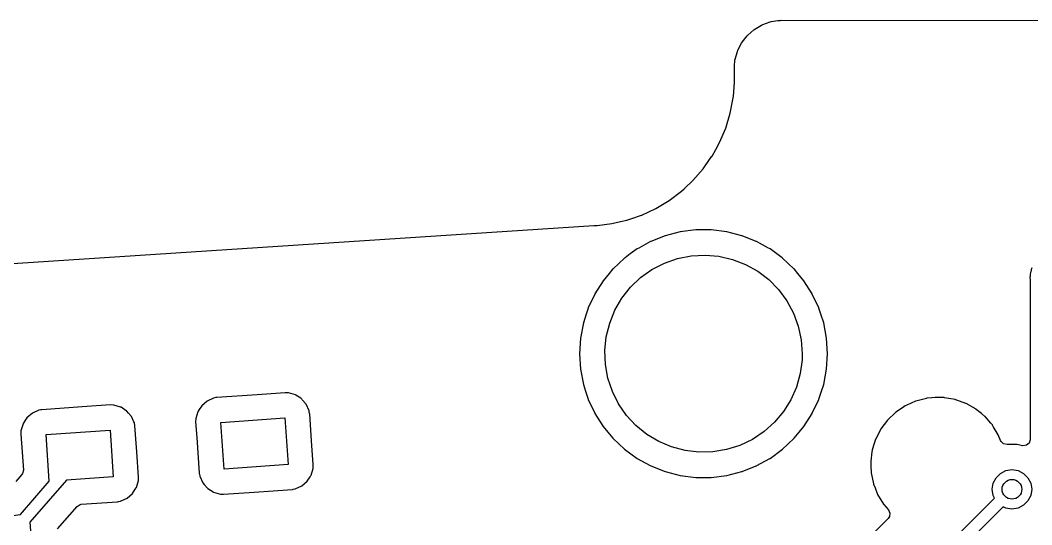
# Model space of a CAD drawing. Extents: x 3.26 to 8.16, y -5.38 to -2.28.
# Drawn here: x 4.934 to 5.741, y -2.686 to -2.284 of the extents above; entities that cross this region are included whole.
import ezdxf

# ---------------------------------------------------------------- set-up
doc = ezdxf.new("R2010")
doc.units = 0
doc.header["$MEASUREMENT"] = 0
doc.layers.add('BLACK', color=7, linetype='CONTINUOUS')

msp = doc.modelspace()

# ---------------------------------------------------------------- linework, layer by layer
at = {"layer": 'BLACK', "linetype": 'CONTINUOUS'}
for p, q in [((5.54008, -2.28375), (5.54104, -2.28365)), ((5.54104, -2.28365), (6.21599, -2.28435)), ((5.51441, -2.29549), (5.51918, -2.29128)), ((5.51918, -2.29128), (5.51994, -2.29073)), ((5.51994, -2.29073), (5.52541, -2.28749)), ((5.52541, -2.28749), (5.52626, -2.28709)), ((5.52626, -2.28709), (5.53224, -2.28492)), ((5.53224, -2.28492), (5.53315, -2.28469)), ((5.53315, -2.28469), (5.53833, -2.28386)), ((5.53833, -2.28386), (5.53896, -2.28384)), ((5.53896, -2.28382), (5.53931, -2.2838)), ((5.53896, -2.28384), (5.53896, -2.28382)), ((5.53931, -2.2838), (5.53966, -2.28383)), ((5.53966, -2.28383), (5.54001, -2.28376)), ((5.54001, -2.28376), (5.54008, -2.28375)), ((5.54001, -2.28376), (5.54001, -2.28376)), ((5.50987, -2.3012), (5.51377, -2.29617)), ((5.51377, -2.29617), (5.51441, -2.29549)), ((5.50613, -2.30853), (5.50648, -2.30766)), ((5.50648, -2.30766), (5.50937, -2.30199)), ((5.50937, -2.30199), (5.50987, -2.3012)), ((5.50372, -2.32042), (5.50418, -2.31556)), ((5.50418, -2.31556), (5.50436, -2.31464)), ((5.50436, -2.31464), (5.50613, -2.30853)), ((5.50368, -2.32295), (5.50374, -2.32261)), ((5.50368, -2.32306), (5.50368, -2.32295)), ((5.50386, -2.33335), (5.50368, -2.32306)), ((5.50369, -2.32181), (5.5037, -2.32162)), ((5.50372, -2.32181), (5.50369, -2.32181)), ((5.50369, -2.32226), (5.50369, -2.32191)), ((5.50369, -2.32191), (5.50372, -2.32191)), ((5.50374, -2.32261), (5.50369, -2.32226)), ((5.5037, -2.32118), (5.50372, -2.32042)), ((5.50372, -2.32143), (5.5037, -2.32118)), ((5.5037, -2.32162), (5.50372, -2.32143)), ((5.50372, -2.32191), (5.50372, -2.32181)), ((5.50291, -2.34417), (5.50385, -2.33348)), ((5.50385, -2.33348), (5.50386, -2.33335)), ((5.50385, -2.33348), (5.50385, -2.33348)), ((5.50041, -2.3579), (5.50278, -2.34572)), ((5.50278, -2.34572), (5.50291, -2.34417)), ((5.49678, -2.36977), (5.50041, -2.3579)), ((5.49193, -2.3812), (5.49678, -2.36977)), ((5.48591, -2.39206), (5.48884, -2.38677)), ((5.48884, -2.38677), (5.49186, -2.38131)), ((5.49186, -2.38131), (5.49193, -2.3812)), ((5.49186, -2.38131), (5.49186, -2.38131)), ((5.48042, -2.3999), (5.48583, -2.39216)), ((5.48583, -2.39216), (5.48591, -2.39206)), ((5.48583, -2.39216), (5.48583, -2.39216)), ((5.47064, -2.4116), (5.47879, -2.40223)), ((5.47879, -2.40223), (5.48042, -2.3999)), ((5.46358, -2.41818), (5.47055, -2.41169)), ((5.47055, -2.41169), (5.47064, -2.4116)), ((5.47055, -2.41169), (5.47055, -2.41169)), ((5.45175, -2.42746), (5.46146, -2.42014)), ((5.46146, -2.42014), (5.46156, -2.42006)), ((5.46156, -2.42006), (5.46358, -2.41818)), ((5.44358, -2.43238), (5.45154, -2.4276)), ((5.45154, -2.4276), (5.45165, -2.42754)), ((5.45154, -2.4276), (5.45154, -2.4276)), ((5.45165, -2.42754), (5.45175, -2.42746)), ((5.45175, -2.42746), (5.45175, -2.42746)), ((5.42976, -2.43918), (5.44101, -2.43393)), ((5.44101, -2.43393), (5.44358, -2.43238)), ((5.40605, -2.44598), (5.41278, -2.44443)), ((5.41278, -2.44443), (5.41802, -2.44322)), ((5.41802, -2.44322), (5.42188, -2.44189)), ((5.42188, -2.44189), (5.42963, -2.43922)), ((5.42963, -2.43922), (5.42976, -2.43918)), ((4.74255, -2.49), (5.39146, -2.4475)), ((5.39146, -2.4475), (5.39227, -2.44752)), ((5.39227, -2.44752), (5.39311, -2.4476)), ((5.39311, -2.4476), (5.3933, -2.44759)), ((5.3933, -2.44759), (5.39341, -2.44758)), ((5.3933, -2.44759), (5.3933, -2.44759)), ((5.39341, -2.44758), (5.3936, -2.44757)), ((5.3936, -2.44757), (5.39387, -2.44751)), ((5.39387, -2.44751), (5.39431, -2.44744)), ((5.39431, -2.44744), (5.40592, -2.44601)), ((5.40592, -2.44601), (5.40605, -2.44598)), ((5.40605, -2.44598), (5.40605, -2.44598)), ((5.46054, -2.45258), (5.44851, -2.45567)), ((5.47287, -2.45103), (5.46054, -2.45258)), ((5.4853, -2.45103), (5.47287, -2.45103)), ((5.49763, -2.45258), (5.4853, -2.45103)), ((5.50966, -2.45567), (5.49763, -2.45258)), ((5.43682, -2.46032), (5.42739, -2.46551)), ((5.43695, -2.46025), (5.43682, -2.46032)), ((5.43682, -2.46032), (5.43682, -2.46032)), ((5.4371, -2.46019), (5.43695, -2.46025)), ((5.44836, -2.45573), (5.4371, -2.46019)), ((5.4371, -2.46019), (5.4371, -2.46019)), ((5.44851, -2.45567), (5.44836, -2.45573)), ((5.44836, -2.45573), (5.44836, -2.45573)), ((5.50981, -2.45573), (5.50966, -2.45567)), ((5.52107, -2.46019), (5.50981, -2.45573)), ((5.50981, -2.45573), (5.50981, -2.45573)), ((5.52122, -2.46025), (5.52107, -2.46019)), ((5.52107, -2.46019), (5.52107, -2.46019)), ((5.52135, -2.46032), (5.52122, -2.46025)), ((5.53078, -2.46551), (5.52135, -2.46032)), ((5.52135, -2.46032), (5.52135, -2.46032)), ((5.42606, -2.46623), (5.42066, -2.47016)), ((5.42739, -2.46551), (5.42606, -2.46623)), ((5.53211, -2.46623), (5.53078, -2.46551)), ((5.53751, -2.47016), (5.53211, -2.46623)), ((5.41601, -2.47354), (5.40695, -2.48205)), ((5.41645, -2.47322), (5.41601, -2.47354)), ((5.42066, -2.47016), (5.41645, -2.47322)), ((5.44781, -2.47752), (5.45831, -2.47384)), ((5.45831, -2.47384), (5.46922, -2.47167)), ((5.46922, -2.47167), (5.48032, -2.47105)), ((5.48032, -2.47105), (5.4914, -2.47201)), ((5.4914, -2.47201), (5.50224, -2.47453)), ((5.50224, -2.47453), (5.51261, -2.47854)), ((5.54172, -2.47322), (5.53751, -2.47016)), ((5.54216, -2.47354), (5.54172, -2.47322)), ((5.55122, -2.48205), (5.54216, -2.47354)), ((5.40685, -2.48217), (5.40387, -2.48577)), ((5.40695, -2.48205), (5.40685, -2.48217)), ((5.40685, -2.48217), (5.40685, -2.48217)), ((5.42889, -2.48911), (5.43794, -2.48265)), ((5.43794, -2.48265), (5.44781, -2.47752)), ((5.51261, -2.47854), (5.52232, -2.48397)), ((5.52232, -2.48397), (5.53116, -2.49072)), ((5.55132, -2.48217), (5.55122, -2.48205)), ((5.5543, -2.48577), (5.55132, -2.48217)), ((5.55132, -2.48217), (5.55132, -2.48217)), ((5.74001, -2.48491), (5.73958, -2.48659)), ((5.74011, -2.48445), (5.74001, -2.48491)), ((5.74033, -2.48304), (5.74011, -2.48445)), ((5.74038, -2.48273), (5.74033, -2.48304)), ((5.74033, -2.48304), (5.74033, -2.48304)), ((5.74069, -2.482), (5.74038, -2.48273)), ((5.74095, -2.48126), (5.74069, -2.482)), ((5.39903, -2.49162), (5.39237, -2.50211)), ((5.40387, -2.48577), (5.39903, -2.49162)), ((5.42085, -2.49679), (5.42889, -2.48911)), ((5.53116, -2.49072), (5.53896, -2.49865)), ((5.55914, -2.49162), (5.5543, -2.48577)), ((5.5658, -2.50211), (5.55914, -2.49162)), ((5.73952, -2.48817), (5.73939, -2.48896)), ((5.73939, -2.48896), (5.73942, -2.48927)), ((5.73942, -2.48927), (5.73956, -2.49069)), ((5.73958, -2.48739), (5.73952, -2.48817)), ((5.73956, -2.49069), (5.73958, -2.49116)), ((5.73958, -2.48659), (5.73958, -2.48739)), ((5.73958, -2.49116), (5.73958, -2.61843)), ((5.41396, -2.50553), (5.42085, -2.49679)), ((5.53896, -2.49865), (5.54557, -2.50759)), ((5.3923, -2.50225), (5.38716, -2.51319)), ((5.39237, -2.50211), (5.3923, -2.50225)), ((5.3923, -2.50225), (5.3923, -2.50225)), ((5.40837, -2.51514), (5.41396, -2.50553)), ((5.54557, -2.50759), (5.55085, -2.51738)), ((5.56587, -2.50225), (5.5658, -2.50211)), ((5.57101, -2.51319), (5.56587, -2.50225)), ((5.56587, -2.50225), (5.56587, -2.50225)), ((5.38703, -2.51351), (5.38548, -2.51827)), ((5.38708, -2.51336), (5.38703, -2.51351)), ((5.38703, -2.51351), (5.38703, -2.51351)), ((5.38716, -2.51319), (5.38708, -2.51336)), ((5.4042, -2.52545), (5.40837, -2.51514)), ((5.55085, -2.51738), (5.5547, -2.52782)), ((5.57109, -2.51336), (5.57101, -2.51319)), ((5.57114, -2.51351), (5.57109, -2.51336)), ((5.57269, -2.51827), (5.57114, -2.51351)), ((5.57114, -2.51351), (5.57114, -2.51351)), ((5.38324, -2.52518), (5.38091, -2.53738)), ((5.38548, -2.51827), (5.38324, -2.52518)), ((5.40152, -2.53625), (5.4042, -2.52545)), ((5.57493, -2.52518), (5.57269, -2.51827)), ((5.57726, -2.53738), (5.57493, -2.52518)), ((5.5547, -2.52782), (5.55704, -2.53869)), ((5.38091, -2.53738), (5.38013, -2.54979)), ((5.40038, -2.54731), (5.40152, -2.53625)), ((5.55704, -2.53869), (5.55783, -2.54979)), ((5.57804, -2.54979), (5.57726, -2.53738)), ((5.38013, -2.54979), (5.38091, -2.56219)), ((5.40082, -2.55843), (5.40038, -2.54731)), ((5.55783, -2.54979), (5.55767, -2.55473)), ((5.57726, -2.56219), (5.57804, -2.54979)), ((5.55767, -2.55473), (5.55619, -2.56575)), ((5.38091, -2.56219), (5.38324, -2.57439)), ((5.40282, -2.56937), (5.40082, -2.55843)), ((5.55619, -2.56575), (5.55317, -2.57646)), ((5.57493, -2.57439), (5.57726, -2.56219)), ((5.40634, -2.57992), (5.40282, -2.56937)), ((5.14541, -2.58095), (5.12287, -2.58253)), ((5.14554, -2.58094), (5.14541, -2.58095)), ((5.14541, -2.58095), (5.14541, -2.58095)), ((5.148, -2.58104), (5.14554, -2.58094)), ((5.1535, -2.58267), (5.148, -2.58104)), ((5.38324, -2.57439), (5.385, -2.57981)), ((5.385, -2.57981), (5.38682, -2.58542)), ((5.41131, -2.58987), (5.40634, -2.57992)), ((5.55317, -2.57646), (5.54867, -2.58663)), ((5.57135, -2.58542), (5.57317, -2.57981)), ((5.57317, -2.57981), (5.57493, -2.57439)), ((5.08306, -2.5876), (5.07873, -2.59135)), ((5.08828, -2.58521), (5.08306, -2.5876)), ((5.09011, -2.58488), (5.08828, -2.58521)), ((5.09057, -2.5848), (5.09011, -2.58488)), ((5.0907, -2.58478), (5.09057, -2.5848)), ((5.09057, -2.5848), (5.09057, -2.5848)), ((5.12287, -2.58253), (5.0907, -2.58478)), ((5.1538, -2.58286), (5.1535, -2.58267)), ((5.15776, -2.58542), (5.1538, -2.58286)), ((5.1538, -2.58286), (5.1538, -2.58286)), ((5.15832, -2.58578), (5.15776, -2.58542)), ((5.15855, -2.58605), (5.15832, -2.58578)), ((5.15901, -2.58658), (5.15855, -2.58605)), ((5.15855, -2.58605), (5.15855, -2.58605)), ((5.16207, -2.59012), (5.15901, -2.58658)), ((5.16445, -2.59533), (5.16207, -2.59012)), ((5.38682, -2.58542), (5.38708, -2.58621)), ((5.38708, -2.58621), (5.38715, -2.58635)), ((5.38715, -2.58635), (5.38715, -2.58635)), ((5.38715, -2.58635), (5.3923, -2.59732)), ((5.41763, -2.59902), (5.41131, -2.58987)), ((5.54867, -2.58663), (5.54279, -2.59607)), ((5.56587, -2.59732), (5.57102, -2.58635)), ((5.57102, -2.58635), (5.57109, -2.58621)), ((5.57102, -2.58635), (5.57102, -2.58635)), ((5.57109, -2.58621), (5.57135, -2.58542)), ((5.64806, -2.58779), (5.64121, -2.59087)), ((5.64825, -2.5877), (5.64806, -2.58779)), ((5.64806, -2.58779), (5.64806, -2.58779)), ((5.64846, -2.58765), (5.64825, -2.5877)), ((5.65684, -2.58548), (5.64846, -2.58765)), ((5.64846, -2.58765), (5.64846, -2.58765)), ((5.65704, -2.58542), (5.65684, -2.58548)), ((5.65684, -2.58548), (5.65684, -2.58548)), ((5.65725, -2.5854), (5.65704, -2.58542)), ((5.66118, -2.58507), (5.65725, -2.5854)), ((5.65725, -2.5854), (5.65725, -2.5854)), ((5.66381, -2.58485), (5.66118, -2.58507)), ((5.6702, -2.58485), (5.66381, -2.58485)), ((5.67025, -2.58485), (5.6702, -2.58485)), ((5.67045, -2.58486), (5.67025, -2.58485)), ((5.67025, -2.58485), (5.67025, -2.58485)), ((5.67115, -2.58489), (5.67045, -2.58486)), ((5.67131, -2.58492), (5.67115, -2.58489)), ((5.67988, -2.58647), (5.67131, -2.58492)), ((5.67131, -2.58492), (5.67131, -2.58492)), ((5.68009, -2.58651), (5.67988, -2.58647)), ((5.67988, -2.58647), (5.67988, -2.58647)), ((5.68028, -2.58658), (5.68009, -2.58651)), ((5.68843, -2.58954), (5.68028, -2.58658)), ((5.68028, -2.58658), (5.68028, -2.58658)), ((5.68862, -2.58961), (5.68843, -2.58954)), ((5.68843, -2.58954), (5.68843, -2.58954)), ((5.69652, -2.5941), (5.68862, -2.58961)), ((4.94364, -2.59734), (4.9393, -2.6011)), ((4.94886, -2.59496), (4.94364, -2.59734)), ((4.95044, -2.59468), (4.94886, -2.59496)), ((4.95115, -2.59455), (4.95044, -2.59468)), ((4.95128, -2.59453), (4.95115, -2.59455)), ((4.95115, -2.59455), (4.95115, -2.59455)), ((4.98351, -2.59227), (4.95128, -2.59453)), ((5.00599, -2.5907), (4.98351, -2.59227)), ((5.00612, -2.59069), (5.00599, -2.5907)), ((5.00599, -2.5907), (5.00599, -2.5907)), ((5.00858, -2.59079), (5.00612, -2.59069)), ((5.01408, -2.59242), (5.00858, -2.59079)), ((5.01437, -2.59261), (5.01408, -2.59242)), ((5.0186, -2.59534), (5.01437, -2.59261)), ((5.01437, -2.59261), (5.01437, -2.59261)), ((5.01889, -2.59553), (5.0186, -2.59534)), ((5.01912, -2.5958), (5.01889, -2.59553)), ((5.02034, -2.5972), (5.01912, -2.5958)), ((5.01912, -2.5958), (5.01912, -2.5958)), ((5.02264, -2.59987), (5.02034, -2.5972)), ((5.07562, -2.59616), (5.07398, -2.60166)), ((5.07587, -2.59577), (5.07562, -2.59616)), ((5.07672, -2.59446), (5.07587, -2.59577)), ((5.07873, -2.59135), (5.07672, -2.59446)), ((5.1646, -2.59616), (5.16445, -2.59533)), ((5.16486, -2.59759), (5.1646, -2.59616)), ((5.16489, -2.59776), (5.16486, -2.59759)), ((5.1664, -2.61946), (5.16489, -2.59776)), ((5.3923, -2.59732), (5.3923, -2.59732)), ((5.3923, -2.59732), (5.39237, -2.59746)), ((5.39237, -2.59746), (5.39903, -2.60795)), ((5.54279, -2.59607), (5.53563, -2.60458)), ((5.55914, -2.60795), (5.5658, -2.59746)), ((5.5658, -2.59746), (5.56587, -2.59732)), ((5.56587, -2.59732), (5.56587, -2.59732)), ((5.63244, -2.59651), (5.62586, -2.60278)), ((5.63781, -2.59289), (5.63244, -2.59651)), ((5.6398, -2.59155), (5.63781, -2.59289)), ((5.63997, -2.59143), (5.6398, -2.59155)), ((5.6398, -2.59155), (5.6398, -2.59155)), ((5.64121, -2.59087), (5.63997, -2.59143)), ((5.69668, -2.59423), (5.69652, -2.5941)), ((5.70077, -2.59759), (5.69668, -2.59423)), ((5.69668, -2.59423), (5.69668, -2.59423)), ((5.70354, -2.59986), (5.70077, -2.59759)), ((4.93619, -2.60591), (4.93456, -2.61141)), ((4.93643, -2.60554), (4.93619, -2.60591)), ((4.93827, -2.60269), (4.93643, -2.60554)), ((4.9393, -2.6011), (4.93827, -2.60269)), ((5.02459, -2.60412), (5.02264, -2.59987)), ((5.02503, -2.60508), (5.02459, -2.60412)), ((5.02546, -2.60751), (5.02503, -2.60508)), ((5.07398, -2.60166), (5.07389, -2.60412)), ((5.07389, -2.60412), (5.0739, -2.60425)), ((5.0739, -2.60425), (5.07476, -2.61665)), ((5.0739, -2.60425), (5.0739, -2.60425)), ((5.09399, -2.60462), (5.14505, -2.60104)), ((5.0966, -2.64193), (5.09399, -2.60462)), ((5.14505, -2.60104), (5.14766, -2.63836)), ((5.42518, -2.60718), (5.41763, -2.59902)), ((5.53563, -2.60458), (5.52735, -2.612)), ((5.62574, -2.60295), (5.62062, -2.60982)), ((5.62586, -2.60278), (5.62574, -2.60295)), ((5.70368, -2.60002), (5.70354, -2.59986)), ((5.70831, -2.60536), (5.70368, -2.60002)), ((5.70368, -2.60002), (5.70368, -2.60002)), ((5.70949, -2.60672), (5.70831, -2.60536)), ((4.93456, -2.61141), (4.93447, -2.61387)), ((4.93447, -2.61387), (4.93447, -2.614)), ((4.93447, -2.614), (4.93447, -2.614)), ((4.93447, -2.614), (4.93648, -2.64268)), ((4.95457, -2.61436), (5.00562, -2.61079)), ((4.95717, -2.65161), (4.95457, -2.61436)), ((5.00562, -2.61079), (5.00823, -2.6481)), ((5.0269, -2.62808), (5.02546, -2.60751)), ((5.39903, -2.60795), (5.4027, -2.61238)), ((5.4027, -2.61238), (5.40666, -2.61718)), ((5.43381, -2.61421), (5.42518, -2.60718)), ((5.44334, -2.61994), (5.43381, -2.61421)), ((5.52735, -2.612), (5.5181, -2.61818)), ((5.55151, -2.61718), (5.55547, -2.61238)), ((5.55547, -2.61238), (5.55914, -2.60795)), ((5.62035, -2.61025), (5.61642, -2.61797)), ((5.62044, -2.61006), (5.62035, -2.61025)), ((5.62062, -2.60982), (5.62044, -2.61006)), ((5.7096, -2.6069), (5.70949, -2.60672)), ((5.7102, -2.60789), (5.7096, -2.6069)), ((5.7096, -2.6069), (5.7096, -2.6069)), ((5.7142, -2.61449), (5.7102, -2.60789)), ((5.71608, -2.61922), (5.7142, -2.61449)), ((5.07476, -2.61665), (5.07676, -2.64521)), ((5.16772, -2.63827), (5.1664, -2.61946)), ((5.40666, -2.61718), (5.40695, -2.61752)), ((5.40695, -2.61752), (5.41601, -2.62603)), ((5.45358, -2.62428), (5.44334, -2.61994)), ((5.5181, -2.61818), (5.50807, -2.623)), ((5.54216, -2.62603), (5.55122, -2.61752)), ((5.55122, -2.61752), (5.55151, -2.61718)), ((5.61529, -2.62148), (5.6137, -2.62663)), ((5.61633, -2.61816), (5.61529, -2.62148)), ((5.61642, -2.61797), (5.61633, -2.61816)), ((5.71642, -2.61992), (5.71608, -2.61922)), ((5.71846, -2.62183), (5.71642, -2.61992)), ((5.72119, -2.62233), (5.71846, -2.62183)), ((5.72139, -2.62229), (5.72119, -2.62233)), ((5.72891, -2.62229), (5.72139, -2.62229)), ((5.72916, -2.62234), (5.72891, -2.62229)), ((5.73359, -2.62328), (5.72916, -2.62234)), ((5.72916, -2.62234), (5.72916, -2.62234)), ((5.73879, -2.62111), (5.73668, -2.62294)), ((5.73958, -2.61843), (5.73879, -2.62111)), ((5.02832, -2.64831), (5.0269, -2.62808)), ((5.41601, -2.62603), (5.42606, -2.63334)), ((5.46433, -2.62713), (5.45358, -2.62428)), ((5.47538, -2.62844), (5.46433, -2.62713)), ((5.4865, -2.62818), (5.47538, -2.62844)), ((5.49747, -2.62635), (5.4865, -2.62818)), ((5.50807, -2.623), (5.49747, -2.62635)), ((5.53211, -2.63334), (5.54216, -2.62603)), ((5.61347, -2.62808), (5.61248, -2.63556)), ((5.61363, -2.62683), (5.61347, -2.62808)), ((5.6137, -2.62663), (5.61363, -2.62683)), ((5.6137, -2.62663), (5.6137, -2.62663)), ((5.73391, -2.62334), (5.73359, -2.62328)), ((5.73668, -2.62294), (5.73391, -2.62334)), ((5.14766, -2.63836), (5.0966, -2.64193)), ((5.16776, -2.63885), (5.16772, -2.63827)), ((5.42606, -2.63334), (5.4262, -2.63341)), ((5.4262, -2.63341), (5.4262, -2.63341)), ((5.4262, -2.63341), (5.43657, -2.63911)), ((5.5216, -2.63911), (5.53197, -2.63341)), ((5.53197, -2.63341), (5.53211, -2.63334)), ((5.53197, -2.63341), (5.53197, -2.63341)), ((5.61248, -2.63556), (5.61244, -2.63584)), ((5.61244, -2.63584), (5.61245, -2.63605)), ((5.61245, -2.63605), (5.61245, -2.63605)), ((5.61245, -2.63605), (5.61257, -2.63932)), ((4.93527, -2.64628), (4.93043, -2.65186)), ((4.93588, -2.64541), (4.93527, -2.64628)), ((4.93648, -2.64268), (4.93588, -2.64541)), ((5.07676, -2.64521), (5.07679, -2.64534)), ((5.07679, -2.64534), (5.07679, -2.64534)), ((5.07679, -2.64534), (5.07688, -2.64588)), ((5.07688, -2.64588), (5.0772, -2.64764)), ((5.16603, -2.64681), (5.16767, -2.64131)), ((5.16767, -2.64131), (5.16776, -2.63885)), ((5.43657, -2.63911), (5.43695, -2.63932)), ((5.43695, -2.63932), (5.4371, -2.63938)), ((5.4371, -2.63938), (5.4371, -2.63938)), ((5.4371, -2.63938), (5.44836, -2.64384)), ((5.44836, -2.64384), (5.44851, -2.6439)), ((5.44851, -2.6439), (5.46054, -2.64699)), ((5.49763, -2.64699), (5.50966, -2.6439)), ((5.50966, -2.6439), (5.50981, -2.64384)), ((5.50981, -2.64384), (5.52107, -2.63938)), ((5.52107, -2.63938), (5.52122, -2.63932)), ((5.52107, -2.63938), (5.52107, -2.63938)), ((5.52122, -2.63932), (5.5216, -2.63911)), ((5.61257, -2.63932), (5.61278, -2.64491)), ((5.61278, -2.64491), (5.61465, -2.6538)), ((5.71241, -2.6488), (5.71589, -2.64531)), ((5.71589, -2.64531), (5.72028, -2.64308)), ((5.72028, -2.64308), (5.72515, -2.64231)), ((5.72515, -2.64231), (5.73002, -2.64308)), ((5.73002, -2.64308), (5.73441, -2.64531)), ((5.73441, -2.64531), (5.73789, -2.6488)), ((4.93415, -2.67809), (4.95717, -2.65161)), ((4.97099, -2.65071), (4.94171, -2.6844)), ((5.00823, -2.6481), (4.97099, -2.65071)), ((5.02661, -2.65656), (5.02824, -2.65106)), ((5.02824, -2.65106), (5.02834, -2.6486)), ((5.02834, -2.6486), (5.02832, -2.64831)), ((5.0772, -2.64764), (5.07958, -2.65285)), ((5.07958, -2.65285), (5.08071, -2.65416)), ((5.08071, -2.65416), (5.08307, -2.65689)), ((5.15858, -2.65538), (5.16292, -2.65162)), ((5.16292, -2.65162), (5.16517, -2.64815)), ((5.16517, -2.64815), (5.16584, -2.6471)), ((5.16584, -2.6471), (5.16603, -2.64681)), ((5.16584, -2.6471), (5.16584, -2.6471)), ((5.46054, -2.64699), (5.47287, -2.64854)), ((5.47287, -2.64854), (5.4853, -2.64854)), ((5.4853, -2.64854), (5.49763, -2.64699)), ((5.61465, -2.6538), (5.61472, -2.654)), ((5.61472, -2.654), (5.61472, -2.654)), ((5.61472, -2.654), (5.61588, -2.65693)), ((5.7094, -2.65805), (5.71017, -2.65319)), ((5.71017, -2.65319), (5.71241, -2.6488)), ((5.73789, -2.6488), (5.74013, -2.65319)), ((5.74013, -2.65319), (5.7409, -2.65805)), ((5.01916, -2.66512), (5.0235, -2.66137)), ((5.0235, -2.66137), (5.02574, -2.65791)), ((5.02574, -2.65791), (5.02642, -2.65685)), ((5.02642, -2.65685), (5.02661, -2.65656)), ((5.02642, -2.65685), (5.02642, -2.65685)), ((5.08307, -2.65689), (5.08333, -2.65719)), ((5.08333, -2.65719), (5.08363, -2.65738)), ((5.08363, -2.65738), (5.08363, -2.65738)), ((5.08363, -2.65738), (5.08785, -2.66011)), ((5.08785, -2.66011), (5.08785, -2.66011)), ((5.08785, -2.66011), (5.08815, -2.6603)), ((5.08815, -2.6603), (5.09365, -2.66193)), ((5.09365, -2.66193), (5.09611, -2.66203)), ((5.09611, -2.66203), (5.09624, -2.66202)), ((5.09624, -2.66202), (5.12058, -2.66032)), ((5.09624, -2.66202), (5.09624, -2.66202)), ((5.12058, -2.66032), (5.15094, -2.65819)), ((5.15094, -2.65819), (5.15108, -2.65817)), ((5.15108, -2.65817), (5.15178, -2.65804)), ((5.15108, -2.65817), (5.15108, -2.65817)), ((5.15178, -2.65804), (5.15337, -2.65776)), ((5.15337, -2.65776), (5.15858, -2.65538)), ((5.61588, -2.65693), (5.61798, -2.66225)), ((5.61798, -2.66225), (5.62269, -2.67002)), ((5.71017, -2.66292), (5.7094, -2.65805)), ((5.7409, -2.65805), (5.74013, -2.66292)), ((4.97931, -2.67165), (4.98167, -2.67014)), ((4.98167, -2.67014), (4.98271, -2.66996)), ((4.98271, -2.66996), (5.01152, -2.66794)), ((5.01152, -2.66794), (5.01165, -2.66792)), ((5.01165, -2.66792), (5.01247, -2.66777)), ((5.01165, -2.66792), (5.01165, -2.66792)), ((5.01247, -2.66777), (5.01394, -2.66751)), ((5.01394, -2.66751), (5.01916, -2.66512)), ((5.62269, -2.67002), (5.62283, -2.67017)), ((5.62283, -2.67017), (5.62283, -2.67017)), ((5.62283, -2.67017), (5.62657, -2.67448)), ((5.68374, -2.6925), (5.71124, -2.66501)), ((5.71124, -2.66501), (5.71017, -2.66292)), ((5.73441, -2.67079), (5.73002, -2.67303)), ((5.73789, -2.66731), (5.73441, -2.67079)), ((5.74013, -2.66292), (5.73789, -2.66731)), ((4.89123, -2.68412), (4.93415, -2.67809)), ((4.9636, -2.68972), (4.97931, -2.67165)), ((5.62657, -2.67448), (5.62773, -2.67703)), ((5.62773, -2.67703), (5.62734, -2.67979)), ((5.71819, -2.67197), (5.68926, -2.7009)), ((5.72028, -2.67303), (5.71819, -2.67197)), ((5.72515, -2.6738), (5.72028, -2.67303)), ((5.73002, -2.67303), (5.72515, -2.6738)), ((4.94171, -2.6844), (4.98138, -3.25177)), ((5.62633, -2.68124), (5.59422, -2.71335)), ((5.62734, -2.67979), (5.62633, -2.68124))]:
    msp.add_line(p, q, dxfattribs=at)
at = {"layer": 'BLACK'}
msp.add_circle((5.72515, -2.65805), 0.00787, dxfattribs=at)

doc.saveas('drawing.dxf')
